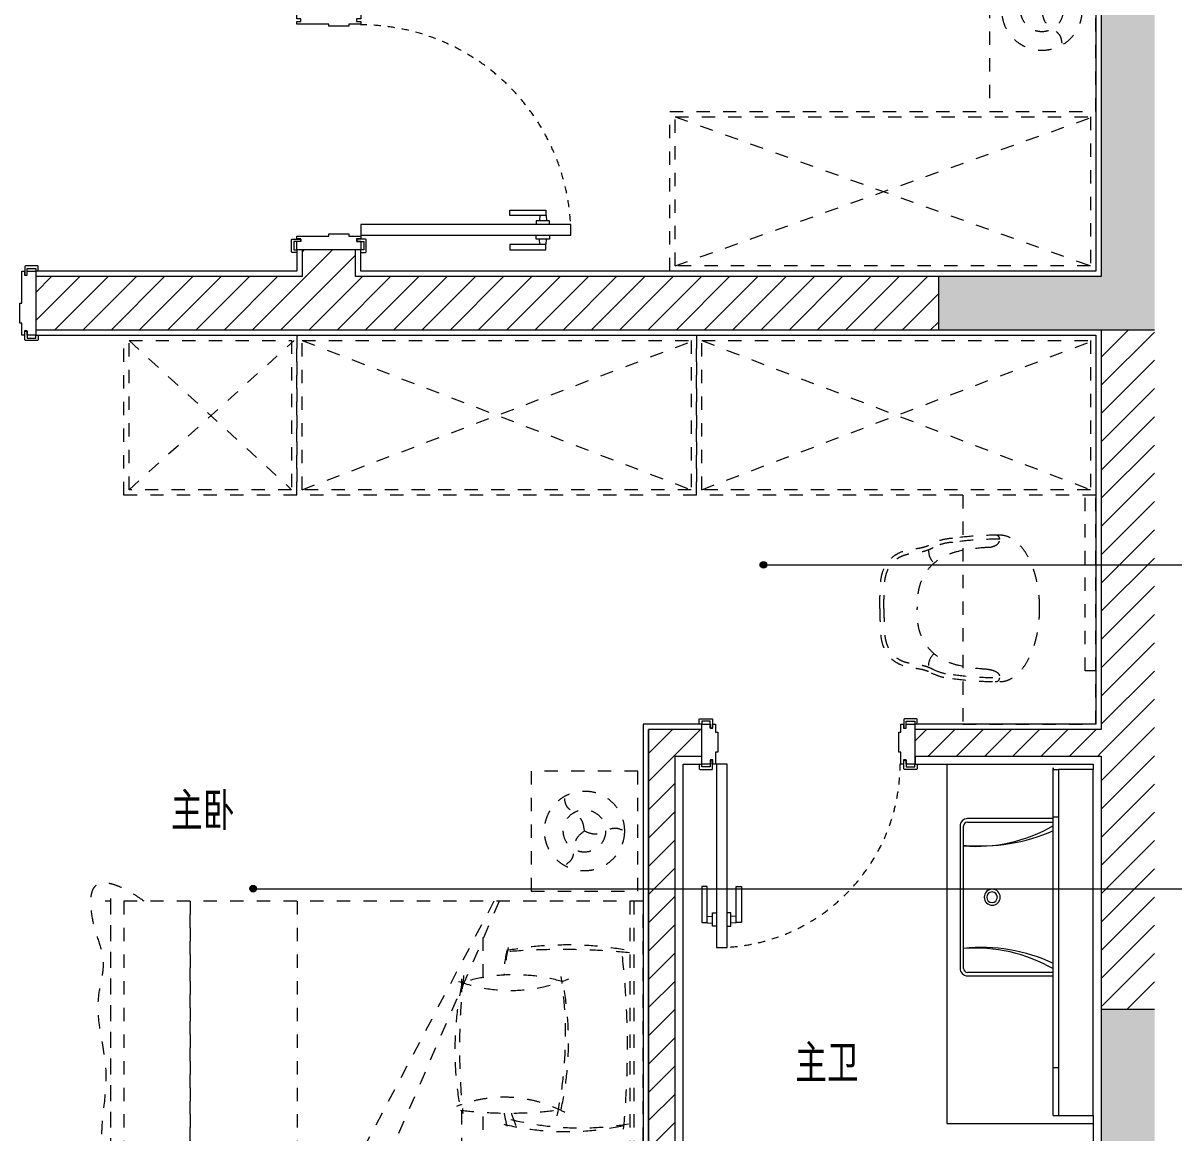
# Model space of a CAD drawing. Header units: millimetres. Extents: x 2743 to 23161, y 1473 to 16816.
# Drawn here: x 15842 to 20163, y 5820 to 9987 of the extents above; entities that cross this region are included whole.
import ezdxf

# ---------------------------------------------------------------- set-up
doc = ezdxf.new("R2010")
doc.units = ezdxf.units.MM
for name, pattern in [('JZ-I-活动家具', [100, 50, -50]), ('JZ-I-虚线', [52.92, 26.46, -26.46]), ('划线', [318, 159, -159])]:
    doc.linetypes.add(name, pattern=pattern)
for name, color, linetype, lineweight, true_color in [('A-DETL-GENF-3', 7, 'Continuous', 5, 0x7f5f3f), ('A-DETL-GENF-5', 9, 'Continuous', 5, 0x808080), ('A-DETL-GENF-6', 9, 'JZ-I-活动家具', 5, 0x808080), ('A-DOOR', 30, 'Continuous', 9, 0xff7f00), ('A-DOOR-3', 9, 'JZ-I-虚线', 5, 0x808080), ('A-DOOR-FRAM', 30, 'Continuous', 9, 0xff7f00), ('A-新建墙体', 7, 'Continuous', 18, 0x848400), ('A-新建墙体-1', 9, 'Continuous', 18, 0x808080), ('A-新建墙体-2', 9, 'Continuous', 5, 0x808080), ('A-新建墙体-3', 7, 'Continuous', 9, 0xff8080), ('G-ANNO-TEXT-1', 7, 'Continuous', 5, 0x008000), ('Q-CASE', 7, 'Continuous', 9, 0x7f5f3f), ('Q-CASE-5', 250, '划线', 5, 0x333333)]:
    doc.layers.add(name, color=color, linetype=linetype, lineweight=lineweight, true_color=true_color)
doc.styles.add('宋体_1', font='', dxfattribs={"width": 0.7, "height": 125})
doc.styles.get('宋体_1').set_extended_font_data('SimSun')
pattern_1 = [(45, (7626.65, 1984.6), (-53.033, 53.033), [])]

# ---------------------------------------------------------------- blocks, each defined once
blk = doc.blocks.new('I-W-门套 - 标准-14671694-02平面布置及立面索引')
at = {"layer": 'A-DOOR'}
for p, q in [((-430.6, 18), (-428.6, 20)), ((-430.6, 0), (-430.6, 18)), ((-428.6, 20), (-382.6, 20)), ((-421.6, 11), (-421.6, 0)), ((-389.6, 11), (-421.6, 11)), ((-389.6, -15), (-389.6, 11)), ((-382.6, 20), (-380.6, 18)), ((-380.6, 18), (-380.6, -15)), ((-380.6, -15), (-389.6, -15))]:
    blk.add_line(p, q, dxfattribs=at)
blk = doc.blocks.new('I-W-门套 - 标准-V11-02平面布置及立面索引')
at = {"layer": 'A-DOOR'}
for p, q in [((-430.6, 18), (-428.6, 20)), ((-430.6, 0), (-430.6, 18)), ((-428.6, 20), (-382.6, 20)), ((-421.6, 0), (-422.5, 0)), ((-421.6, 11), (-421.6, 0)), ((-389.6, 11), (-421.6, 11)), ((-389.6, -15), (-389.6, 11)), ((-382.6, 20), (-380.6, 18)), ((-380.6, 18), (-380.6, -15)), ((-380.6, -15), (-389.6, -15))]:
    blk.add_line(p, q, dxfattribs=at)
blk = doc.blocks.new('I-W-门套 - 标准-14671693-02平面布置及立面索引')
at = {"layer": 'A-DOOR'}
for p, q in [((-430.6, 0), (-430.6, -18)), ((-421.6, -11), (-421.6, 0)), ((-380.6, 15), (-389.6, 15)), ((-389.6, 15), (-389.6, -11)), ((-380.6, -18), (-380.6, 15)), ((-430.6, -18), (-428.6, -20)), ((-428.6, -20), (-382.6, -20)), ((-389.6, -11), (-421.6, -11)), ((-382.6, -20), (-380.6, -18))]:
    blk.add_line(p, q, dxfattribs=at)
blk = doc.blocks.new('I-X-通用门板平面二维详图 - 标准-14656551-02平面布置及立面索引')
at = {"layer": 'A-DOOR'}
for p, q in [((345, 690), (305, 690)), ((305, 690), (305, 1)), ((345, 1), (345, 690)), ((305, 610), (290.1, 610)), ((290.1, 610), (290.1, 560)), ((345, 610), (359.9, 610)), ((359.9, 610), (359.9, 560)), ((250, 595.4), (270.1, 595.4)), ((250, 460.9), (250, 595.4)), ((270.1, 597.4), (290.1, 598.8)), ((270.1, 595.4), (270.1, 597.4)), ((270.1, 595.4), (270.1, 460.9)), ((270.1, 573.4), (290.1, 572)), ((379.9, 597.4), (359.9, 598.8)), ((379.9, 573.4), (359.9, 572)), ((379.9, 595.4), (379.9, 597.4)), ((400, 595.4), (379.9, 595.4)), ((379.9, 595.4), (379.9, 460.9)), ((400, 460.9), (400, 595.4)), ((290.1, 560), (305, 560)), ((359.9, 560), (345, 560)), ((270.1, 460.9), (250, 460.9)), ((379.9, 460.9), (400, 460.9)), ((305, 1), (345, 1))]:
    blk.add_line(p, q, dxfattribs=at)
at = {"layer": 'A-DOOR-3'}
blk.add_arc((345, 0), 690, 90, 180, dxfattribs=at)
blk = doc.blocks.new('I-W-门框 - 标准-14671763-02平面布置及立面索引')
at = {"layer": 'A-DOOR-FRAM'}
for p, q in [((-650, 0), (-617.5, 0)), ((-617.5, 0), (-617.5, -15)), ((-608, 0), (-598, 0)), ((-608, -15), (-608, 0)), ((-598, 0), (-598, -30)), ((98, 0), (108, 0)), ((98, -30), (98, 0)), ((108, 0), (108, -15)), ((117.5, 0), (150, 0)), ((117.5, -15), (117.5, 0)), ((-617.5, -15), (-608, -15)), ((-598, -30), (-590, -30)), ((-590, -30), (-590, -105)), ((90, -30), (98, -30)), ((90, -105), (90, -30)), ((108, -15), (117.5, -15)), ((-598, -105), (-598, -150)), ((-590, -105), (-598, -105)), ((98, -105), (90, -105)), ((98, -150), (98, -105)), ((150, -120), (150, -150)), ((-617.5, -150), (-649.1, -150)), ((-617.5, -134), (-617.5, -150)), ((-608, -134), (-617.5, -134)), ((-608, -150), (-608, -134)), ((-598, -150), (-608, -150)), ((108, -150), (98, -150)), ((108, -134), (108, -150)), ((117.5, -134), (108, -134)), ((117.5, -150), (117.5, -134)), ((150, -150), (117.5, -150))]:
    blk.add_line(p, q, dxfattribs=at)
blk = doc.blocks.new('LH-I-浴柜地柜_台下盆-185户型 - 宽800x深580x高600-12992861-02平面布置及立面索引')
at = {"layer": 'Q-CASE'}
for p, q in [((675, -550), (675, 0)), ((-675, -550), (675, -550))]:
    blk.add_line(p, q, dxfattribs=at)
blk = doc.blocks.new('LH-I-面盆_台下盆 - 标准-12854131-02平面布置及立面索引')
at = {"layer": 'A-DETL-GENF-3'}
for p, q in [((-295, -28), (-295, -350)), ((-282, -350), (-282, -28)), ((267, 0), (-267, 0)), ((-267, -13), (267, -13)), ((282, -28), (282, -350)), ((295, -350), (295, -28))]:
    blk.add_line(p, q, dxfattribs=at)
for centre, radius, start, end in [((-267, -28), 28, 90, 180), ((-267, -28), 15, 90, 180), ((-776, -58.7), 585, 330.0594, 4.4853), ((-819, -82.2), 630.5, 334.791, 6.3004), ((776, -58.7), 585, 175.5147, 209.9406), ((891.7, -72.8), 699.3, 175.0951, 203.4115), ((267, -28), 28, 0, 90), ((267, -28), 15, 360, 90), ((0.1, -121), 30, 0, 180), ((0.1, -121), 30, 180, 0), ((0, -120), 20, 360, 180), ((0, -120), 20, 180, 360)]:
    blk.add_arc(centre, radius, start, end, dxfattribs=at)
blk = doc.blocks.new('LH-I-浴柜镜柜_J5-13000宽 - 宽800-14829313-02平面布置及立面索引')
at = {"layer": 'Q-CASE'}
for p, q in [((1300, 0), (0, 0)), ((0, 0), (0, -130)), ((1300, -130), (1300, 0)), ((0, -130), (179, -130)), ((0, -150), (0, -130)), ((179, -150), (0, -150)), ((179, -130), (179, -150)), ((179, -130), (180, -130)), ((180, -130), (1120, -130)), ((180, -130), (180, -150)), ((1120, -150), (180, -150)), ((1120, -130), (1120, -150)), ((1120, -130), (1121, -130)), ((1121, -130), (1300, -130)), ((1121, -130), (1121, -150)), ((1300, -150), (1121, -150)), ((1300, -150), (1300, -130))]:
    blk.add_line(p, q, dxfattribs=at)
at = {"layer": 'Q-CASE-5'}
for p, q in [((-5.7, -150), (0, -150)), ((0, -150), (-5.7, -150)), ((1120, -150), (1121, -150)), ((1121, -150), (1120, -150))]:
    blk.add_line(p, q, dxfattribs=at)
blk = doc.blocks.new('I-W-门套 - 标准-15010080-02平面布置及立面索引')
at = {"layer": 'A-DOOR'}
for p, q in [((-430.6, 0), (-430.6, -18)), ((-421.6, -11), (-421.6, 0)), ((-380.6, 15), (-389.6, 15)), ((-389.6, 15), (-389.6, -11)), ((-380.6, -18), (-380.6, 15)), ((-430.6, -18), (-428.6, -20)), ((-428.6, -20), (-382.6, -20)), ((-389.6, -11), (-421.6, -11)), ((-382.6, -20), (-380.6, -18))]:
    blk.add_line(p, q, dxfattribs=at)
blk = doc.blocks.new('I-X-通用门板平面二维详图 - 标准-14994110-02平面布置及立面索引')
at = {"layer": 'A-DOOR'}
for p, q in [((395, 790), (355, 790)), ((355, 790), (355, 1)), ((395, 1), (395, 790)), ((300, 695.4), (320.1, 695.4)), ((300, 560.9), (300, 695.4)), ((320.1, 697.4), (340.1, 698.8)), ((320.1, 695.4), (320.1, 697.4)), ((320.1, 695.4), (320.1, 560.9)), ((355, 710), (340.1, 710)), ((340.1, 710), (340.1, 660)), ((395, 710), (409.9, 710)), ((409.9, 710), (409.9, 660)), ((429.9, 697.4), (409.9, 698.8)), ((429.9, 695.4), (429.9, 697.4)), ((450, 695.4), (429.9, 695.4)), ((429.9, 695.4), (429.9, 560.9)), ((450, 560.9), (450, 695.4)), ((320.1, 673.4), (340.1, 672)), ((340.1, 660), (355, 660)), ((409.9, 660), (395, 660)), ((429.9, 673.4), (409.9, 672)), ((320.1, 560.9), (300, 560.9)), ((429.9, 560.9), (450, 560.9)), ((355, 1), (395, 1))]:
    blk.add_line(p, q, dxfattribs=at)
at = {"layer": 'A-DOOR-3'}
blk.add_arc((395, 0), 790, 90, 180, dxfattribs=at)
blk = doc.blocks.new('I-W-门框 - 标准-14994553-02平面布置及立面索引')
at = {"layer": 'A-DOOR-FRAM'}
for p, q in [((-650, 0), (-617.5, 0)), ((-617.5, 0), (-617.5, -15)), ((-608, 0), (-598, 0)), ((-608, -15), (-608, 0)), ((-598, 0), (-598, -120)), ((198, 0), (208, 0)), ((198, -120), (198, 0)), ((208, 0), (208, -15)), ((217.5, 0), (250, 0)), ((217.5, -15), (217.5, 0)), ((-617.5, -15), (-608, -15)), ((208, -15), (217.5, -15)), ((-598, -120), (-590, -120)), ((-590, -120), (-590, -195)), ((190, -120), (198, -120)), ((190, -195), (190, -120)), ((-598, -195), (-598, -240)), ((-590, -195), (-598, -195)), ((198, -195), (190, -195)), ((198, -240), (198, -195)), ((-617.5, -240), (-650, -240)), ((-617.5, -224), (-617.5, -240)), ((-608, -224), (-617.5, -224)), ((-608, -240), (-608, -224)), ((-598, -240), (-608, -240)), ((208, -240), (198, -240)), ((208, -224), (208, -240)), ((217.5, -224), (208, -224)), ((217.5, -240), (217.5, -224)), ((250, -240), (217.5, -240))]:
    blk.add_line(p, q, dxfattribs=at)
blk = doc.blocks.new('I-W-门套 - 标准-15010079-02平面布置及立面索引')
at = {"layer": 'A-DOOR'}
for p, q in [((-430.6, 18), (-428.6, 20)), ((-430.6, 0), (-430.6, 18)), ((-428.6, 20), (-382.6, 20)), ((-421.6, 11), (-421.6, 0)), ((-389.6, 11), (-421.6, 11)), ((-389.6, -15), (-389.6, 11)), ((-382.6, 20), (-380.6, 18)), ((-380.6, 18), (-380.6, -15)), ((-380.6, -15), (-389.6, -15))]:
    blk.add_line(p, q, dxfattribs=at)
blk = doc.blocks.new('I-W-门框 - 标准-V17-02平面布置及立面索引')
at = {"layer": 'A-DOOR-FRAM'}
for p, q in [((-650, 0), (-617.5, 0)), ((-617.5, 0), (-617.5, -15)), ((-608, 0), (-598, 0)), ((-608, -15), (-608, 0)), ((-598, 0), (-598, -120)), ((198, 0), (208, 0)), ((198, -120), (198, 0)), ((208, 0), (208, -15)), ((217.5, 0), (250, 0)), ((217.5, -15), (217.5, 0)), ((-617.5, -15), (-608, -15)), ((208, -15), (217.5, -15)), ((-598, -120), (-590, -120)), ((-590, -120), (-590, -195)), ((190, -120), (198, -120)), ((190, -195), (190, -120)), ((-598, -195), (-598, -240)), ((-590, -195), (-598, -195)), ((198, -195), (190, -195)), ((198, -240), (198, -195)), ((-617.5, -240), (-650, -240)), ((-617.5, -224), (-617.5, -240)), ((-608, -224), (-617.5, -224)), ((-608, -240), (-608, -224)), ((-598, -240), (-608, -240)), ((208, -240), (198, -240)), ((208, -224), (208, -240)), ((217.5, -224), (208, -224)), ((217.5, -240), (217.5, -224)), ((250, -240), (217.5, -240))]:
    blk.add_line(p, q, dxfattribs=at)
blk = doc.blocks.new('JZ-I-1800床组合2D - JZ-I-1800床组合_450_-14184968-02平面布置及立面索引')
at = {"layer": 'A-DETL-GENF-6'}
for p, q in [((20.2, 1387.7), (420.2, 1387.7)), ((20.2, 937.7), (20.2, 1387.7)), ((420.2, 1387.7), (420.2, 937.7)), ((420.2, 937.7), (20.2, 937.7)), ((2000, -910), (2000, 910)), ((2000, 900), (0, 900)), ((0, 900), (0, -900)), ((2020, 900), (0, 900)), ((0, -900), (0, 900)), ((34.6, -900), (34.6, 900)), ((49.6, -900), (49.6, 900)), ((540, -900), (1321.6, 900)), ((560, -900), (1510.2, 900)), ((600, 900), (600, 574.8)), ((680, 900), (680, 559.8)), ((1298.8, -900), (1298.8, 900)), ((1700, 900), (1700, -900)), ((1700, -900), (1700, 900)), ((1950, -900), (1950, 900)), ((2000, -900), (2000, 900)), ((600, 158.1), (600, -107.5)), ((680, 137.6), (680, -137)), ((680, -559.2), (680, -624.9)), ((600, -613.8), (600, -782.1)), ((0, -900), (2000, -900)), ((0, -900), (2020, -900)), ((420.2, -937.7), (20.2, -937.7)), ((20.2, -937.7), (20.2, -1387.7)), ((420.2, -1387.7), (420.2, -937.7)), ((20.2, -1387.7), (420.2, -1387.7))]:
    blk.add_line(p, q, dxfattribs=at)
for centre, radius in [((220.2, 1163.7), 150), ((220.2, 1163.7), 79.4), ((220.2, -1163.8), 150), ((220.2, -1163.8), 79.4)]:
    blk.add_circle(centre, radius, dxfattribs=at)
for centre, radius, start, end in [((283.4, -501.5), 1238, 79.3616, 99.8515), ((303.8, -1911.2), 2630.4, 84.9637, 95.5173), ((3242.2, 349.3), 3183.5, 173.1435, 185.4971), ((-560.1, 507.7), 1088.8, 6.0972, 11.6339), ((-823.1, 453.9), 1360.3, 7.146, 11.0766), ((498.1, 1138.8), 573.1, 247.4626, 289.884), ((1755.8, 397.5), 1464.7, 171.3531, 191.9267), ((484.8, -37.5), 661.9, 72.8486, 106.0736), ((-1687.9, 348.7), 2377.3, 354.0897, 6.5844), ((1458.8, 373.9), 1178.9, 169.0136, 192.5266), ((-499.9, 342.1), 1206.6, 349.196, 12.0757), ((521, -316.6), 481.3, 69.6025, 118.08), ((505.8, 1610.3), 1505.2, 262.4471, 276.8483), ((-165.6, 322.8), 695.2, 337.0324, 341.7616), ((-325.8, 266.5), 863.1, 345.6794, 349.2329), ((287.6, 1054.3), 1018.5, 256.7626, 283.379), ((235.5, 1140.9), 1091.3, 260.4799, 283.8693), ((287.6, -1053.8), 1018.6, 76.622, 103.2364), ((235.5, -1140.4), 1091.4, 76.1317, 99.5195), ((3242.2, -348.7), 3183.5, 174.5029, 186.8565), ((-165.6, -322.2), 695.2, 18.2383, 22.9675), ((-325.8, -265.9), 863.1, 10.7671, 14.3205), ((1458.8, -373.3), 1178.9, 167.4734, 190.9863), ((1755.8, -396.9), 1464.7, 168.0733, 188.6469), ((521, 317.2), 481.3, 241.9201, 291.9524), ((505.8, -1609.8), 1505.2, 83.1517, 97.5529), ((-1687.9, -348.1), 2377.3, 353.4156, 5.9103), ((-499.9, -341.5), 1206.6, 347.9244, 10.804), ((498.1, -1138.2), 573.1, 70.1161, 112.5374), ((484.8, 38), 661.9, 253.9263, 287.1514), ((-560.1, -507.2), 1088.8, 348.3661, 353.9028), ((-823.1, -453.3), 1360.3, 348.9234, 352.854), ((303.8, 1911.7), 2630.4, 264.4827, 275.0363), ((283.4, 502.1), 1238, 260.1485, 280.6384)]:
    blk.add_arc(centre, radius, start, end, dxfattribs=at)
for points, knots in [([(220.2, 1163.7), (221.9, 1177.4), (225.5, 1205.7), (257.7, 1231.7), (292, 1254.4), (294.1, 1280.4), (295.2, 1293.6)], [0, 0, 0, 0, 39.705882, 82.444736, 118.936641, 156.461162, 156.461162, 156.461162, 156.461162]), ([(220.2, 1163.7), (207.5, 1158.4), (181.2, 1147.3), (142.6, 1162.2), (105.8, 1180.5), (82.2, 1169.4), (70.2, 1163.7)], [0, 0, 0, 0, 39.705882, 82.444736, 118.936641, 156.461162, 156.461162, 156.461162, 156.461162]), ([(220.2, 1163.7), (231.2, 1155.4), (254, 1138.2), (260.3, 1097.3), (262.9, 1056.2), (284.3, 1041.3), (295.2, 1033.8)], [0, 0, 0, 0, 39.705882, 82.444736, 118.936641, 156.461162, 156.461162, 156.461162, 156.461162]), ([(1873, -900), (1971.4, -970.1), (2089, -999), (2067.2, -789.1), (2008.2, -681.5), (2073.3, -490.8), (1991, -271.6), (2049.7, -27.5), (1999.5, 200.2), (2073.3, 483.7), (1983, 701.2), (2108.7, 948), (1966.1, 979.4), (1764.2, 866.6), (1598.9, 991.2), (1374.2, 923.8), (1267.6, 903.2), (1192.8, 900)], [0, 0, 0, 0, 140.356688, 240.855445, 374.272085, 514.628774, 800.960617, 1037.309606, 1234.977718, 1501.883052, 1872.056655, 1990.732643, 2052.345442, 2125.407537, 2467.000811, 2608.004871, 2786.638856, 2786.638856, 2786.638856, 2786.638856]), ([(220.2, -1163.8), (231.2, -1155.5), (254, -1138.2), (260.3, -1097.3), (262.9, -1056.3), (284.3, -1041.4), (295.2, -1033.9)], [0, 0, 0, 0, 39.705882, 82.444736, 118.936641, 156.461162, 156.461162, 156.461162, 156.461162]), ([(220.2, -1163.8), (207.5, -1158.4), (181.2, -1147.3), (142.6, -1162.3), (105.8, -1180.6), (82.2, -1169.5), (70.2, -1163.8)], [0, 0, 0, 0, 39.705882, 82.444736, 118.936641, 156.461162, 156.461162, 156.461162, 156.461162]), ([(220.2, -1163.8), (221.9, -1177.4), (225.5, -1205.8), (257.7, -1231.7), (292, -1254.5), (294.1, -1280.5), (295.2, -1293.7)], [0, 0, 0, 0, 39.705882, 82.444736, 118.936641, 156.461162, 156.461162, 156.461162, 156.461162])]:
    blk.add_open_spline(points, degree=3, knots=knots, dxfattribs=at)
blk = doc.blocks.new('JZ-I-柜体2D - JZ-I-柜体600x1600-14834867-02平面布置及立面索引')
at = {"layer": 'A-DETL-GENF-6'}
for p, q in [((0, 0), (0, 1600)), ((0, 1600), (600, 1600)), ((600, 1600), (600, 0)), ((20, 1580), (580, 1580)), ((20, 20), (20, 1580)), ((20, 1580), (580, 10.1)), ((580, 1580), (20, 20)), ((580, 1580), (580, 20)), ((600, 0), (0, 0)), ((580, 20), (20, 20))]:
    blk.add_line(p, q, dxfattribs=at)
blk = doc.blocks.new('JZ-I-1500床2D - JZ-I-1500床2D 2-14726843-02平面布置及立面索引')
at = {"layer": 'A-DETL-GENF-6'}
for p, q in [((0, 1399.5), (0, 799.5)), ((400, 1399.5), (0, 1399.5)), ((400, 799.5), (400, 1399.5)), ((0, 799.5), (400, 799.5)), ((49.6, 736.4), (49.6, -736.4)), ((100, 750), (1900, 750)), ((540, 750), (1321.6, -750)), ((560, 750), (1510.2, -750)), ((1300, 750), (1300, -750)), ((1700, 750), (1700, -750)), ((1700, -750), (1700, 750)), ((1950, 750), (1950, -750)), ((34.6, 725.7), (34.6, -725.7)), ((0, 650), (0, -650)), ((2000, 650), (2000, -650)), ((600, -750), (600, 632.1)), ((680, -750), (680, 474.9)), ((1900, -750), (100, -750)), ((0, -800.1), (400, -800.1)), ((0, -1400.1), (0, -800.1)), ((400, -800.1), (400, -1400.1)), ((400, -1400.1), (0, -1400.1))]:
    blk.add_line(p, q, dxfattribs=at)
for centre, radius in [((202.6, 1020.8), 150), ((202.6, 1020.8), 79.4), ((202.6, -1020.8), 150), ((202.6, -1020.8), 79.4)]:
    blk.add_circle(centre, radius, dxfattribs=at)
for centre, start, end in [((100, 650), 90, 180), ((1900, 650), 360, 90), ((100, -650), 180, 270), ((1900, -650), 270, 360)]:
    blk.add_arc(centre, 100, start, end, dxfattribs=at)
for points, knots in [([(202.6, 1020.8), (200.9, 1034.4), (197.4, 1062.8), (165.1, 1088.7), (130.8, 1111.5), (128.7, 1137.5), (127.6, 1150.7)], [0, 0, 0, 0, 39.705882, 82.444736, 118.936641, 156.461162, 156.461162, 156.461162, 156.461162]), ([(202.6, 1020.8), (191.7, 1012.5), (168.9, 995.2), (162.5, 954.3), (160, 913.3), (138.5, 898.4), (127.6, 890.9)], [0, 0, 0, 0, 39.705882, 82.444736, 118.936641, 156.461162, 156.461162, 156.461162, 156.461162]), ([(202.6, 1020.8), (215.3, 1015.4), (241.6, 1004.3), (280.2, 1019.3), (317.1, 1037.6), (340.7, 1026.4), (352.6, 1020.8)], [0, 0, 0, 0, 39.705882, 82.444736, 118.936641, 156.461162, 156.461162, 156.461162, 156.461162]), ([(1873, 750), (1971.4, 820.1), (2089, 849), (2067.2, 639.1), (2008.2, 531.5), (2073.3, 340.8), (1991, 121.6), (2049.7, 27.5), (1999.5, -50.2), (2073.3, -333.7), (1983, -551.2), (2108.7, -798), (1966.1, -829.4), (1764.2, -716.6), (1598.9, -841.2), (1374.2, -773.8), (1267.6, -753.2), (1192.8, -750)], [0, 0, 0, 0, 140.356688, 240.855445, 374.272085, 514.628774, 800.960617, 1037.309606, 1234.977718, 1501.883052, 1872.056655, 1990.732643, 2052.345442, 2125.407537, 2467.000811, 2608.004871, 2786.638856, 2786.638856, 2786.638856, 2786.638856]), ([(376.4, 598), (269.6, 663.7), (111.7, 760.9), (155.9, 578.7), (179.2, 491.2), (180.3, 434.2), (181, 396.4)], [0, 0, 0, 0, 257.192142, 380.388355, 440.188761, 557.045341, 557.045341, 557.045341, 557.045341]), ([(312.5, 619), (392.1, 661.8), (546.3, 744.8), (460.6, 530.1), (480.2, 430.4), (497.9, 352.5), (475.6, 121), (474.8, 58.7), (499.2, -34.8), (355.2, 83.4), (285, 90.2), (256.1, 93)], [0, 0, 0, 0, 197.98522, 383.798459, 461.536852, 537.063609, 629.138715, 719.341985, 744.183766, 895.041347, 1000.692483, 1000.692483, 1000.692483, 1000.692483]), ([(213, 490.4), (205.8, 469.5), (192.1, 430.1), (153, 346.1), (177.8, 118.8), (122.8, 21.1), (209.9, 9.1), (255.8, 84.3), (321.9, 84.5), (343.4, 84.6)], [0, 0, 0, 0, 70.314327, 132.712823, 281.06886, 345.030234, 373.143701, 508.899423, 574.349148, 574.349148, 574.349148, 574.349148]), ([(363.4, -85.2), (256.6, -19.5), (98.7, -72.2), (142.9, -104.5), (166.2, -192), (167.3, -249), (168.1, -436.7)], [0, 0, 0, 0, 257.192142, 380.388355, 440.188761, 557.045341, 557.045341, 557.045341, 557.045341]), ([(299.5, -64.2), (379.1, -21.4), (533.3, -88.3), (447.6, -153.1), (467.2, -252.7), (484.9, -480.6), (462.6, -562.1), (461.8, -624.5), (486.2, -718), (342.2, -599.7), (272, -592.9), (243.1, -590.1)], [0, 0, 0, 0, 197.98522, 383.798459, 461.536852, 537.063609, 629.138715, 719.341985, 744.183766, 895.041347, 1000.692483, 1000.692483, 1000.692483, 1000.692483]), ([(200, -192.8), (192.8, -213.7), (179.1, -253.1), (140, -487.1), (164.8, -564.3), (109.8, -662.1), (196.9, -674.1), (242.8, -598.8), (308.9, -598.7), (330.4, -598.6)], [0, 0, 0, 0, 70.314327, 132.712823, 281.06886, 345.030234, 373.143701, 508.899423, 574.349148, 574.349148, 574.349148, 574.349148]), ([(202.6, -1020.8), (191.7, -1012.5), (168.9, -995.2), (162.5, -954.3), (160, -913.3), (138.5, -898.4), (127.6, -890.9)], [0, 0, 0, 0, 39.705882, 82.444736, 118.936641, 156.461162, 156.461162, 156.461162, 156.461162]), ([(202.6, -1020.8), (200.9, -1034.4), (197.4, -1062.8), (165.1, -1088.7), (130.8, -1111.5), (128.7, -1137.5), (127.6, -1150.7)], [0, 0, 0, 0, 39.705882, 82.444736, 118.936641, 156.461162, 156.461162, 156.461162, 156.461162]), ([(202.6, -1020.8), (215.3, -1015.4), (241.6, -1004.3), (280.2, -1019.3), (317.1, -1037.6), (340.7, -1026.4), (352.6, -1020.8)], [0, 0, 0, 0, 39.705882, 82.444736, 118.936641, 156.461162, 156.461162, 156.461162, 156.461162])]:
    blk.add_open_spline(points, degree=3, knots=knots, dxfattribs=at)
blk = doc.blocks.new('JZ-I-柜体2D - JZ-I-柜体600x1500-14726927-02平面布置及立面索引')
at = {"layer": 'A-DETL-GENF-6'}
for p, q in [((0, 0), (0, 1500)), ((0, 1500), (600, 1500)), ((20, 1480), (580, 1480)), ((20, 20), (20, 1480)), ((20, 1480), (580, 10.1)), ((580, 1480), (20, 20)), ((580, 1480), (580, 20)), ((600, 1500), (600, 0)), ((600, 0), (0, 0)), ((580, 20), (20, 20))]:
    blk.add_line(p, q, dxfattribs=at)
blk = doc.blocks.new('JZ-I-柜体2D - JZ-I-柜体600x650-14727287-02平面布置及立面索引')
at = {"layer": 'A-DETL-GENF-6'}
for p, q in [((0, 0), (0, 650)), ((0, 650), (600, 650)), ((600, 650), (600, 0)), ((20, 630), (580, 630)), ((20, 20), (20, 630)), ((20, 630), (580, 10.1)), ((580, 630), (20, 20)), ((580, 630), (580, 20)), ((600, 0), (0, 0)), ((580, 20), (20, 20))]:
    blk.add_line(p, q, dxfattribs=at)
blk = doc.blocks.new('JZ-I-梳妆台及书桌2D - JZ-I-梳妆台及书桌2D-14190750-02平面布置及立面索引')
at = {"layer": 'A-DETL-GENF-6'}
for p, q in [((500, 430), (0, 430)), ((0, 430), (0, -430)), ((500, -430), (500, 430)), ((0, 230), (40, 230)), ((40, 230), (40, -430)), ((0, -430), (500, -430))]:
    blk.add_line(p, q, dxfattribs=at)
for centre, radius, start, end in [((376.2, 255.7), 15, 83.3661, 180), ((361.2, -1043.3), 1314, 82.2713, 90), ((361.2, -1043.3), 1299, 82.2461, 90), ((527.8, 59), 185, 63.1191, 87.2985), ((527.8, 59), 200, 63.1425, 87.0849), ((567.9, 212.6), 61.3, 310.2526, 12.5138), ((567.9, -219.7), 60.1, 354.8468, 48.7606), ((361.2, 1034.7), 1299, 270, 277.7539), ((527.8, -67.7), 185, 272.7015, 296.8809), ((527.8, -67.7), 200, 272.9151, 296.8575), ((376.2, -264.3), 15, 180, 276.6339), ((361.2, 1034.7), 1314, 270, 277.7287)]:
    blk.add_arc(centre, radius, start, end, dxfattribs=at)
for start_param, end_param in [(0, 1.570796), (1.570796, 3.141593)]:
    blk.add_ellipse((361.2, -4.3), major_axis=(0, 275), ratio=0.545442, start_param=start_param, end_param=end_param, dxfattribs=at)
for points, knots in [([(402.7, 225), (401.7, 225), (395, 225.2), (382.6, 229.3), (367.4, 236.1), (361.6, 247.7), (361.3, 253.6), (361.2, 255.7)], [0, 0, 0, 0, 2.97443, 20.06912, 39.037319, 50.593375, 56.687881, 56.687881, 56.687881, 56.687881]), ([(402.7, 225), (412.5, 224.2), (448, 221.4), (511.3, 213.8), (585.3, 188.6), (640, 136.8), (666.5, 77.3), (671.1, 28.7), (671.2, 3.1), (671.2, -4.3)], [0, 0, 0, 0, 29.554776, 106.842184, 191.294561, 258.698591, 326.944498, 381.700154, 403.929062, 403.929062, 403.929062, 403.929062]), ([(796.1, -4.3), (796, 2.9), (795.8, 10.1), (795.7, 22.1), (795.6, 26.9), (795.5, 36.2), (795.4, 40.7), (795.3, 48.7), (795.2, 52.1), (795.1, 58.9), (795, 62.3), (794.7, 72.3), (794.4, 78.9), (793.4, 91.7), (792.7, 97.8), (791, 108.1), (790.2, 112.3), (788.6, 118.9), (788, 121.4), (786.5, 126.3), (785.7, 128.7), (783.2, 135.9), (781.2, 140.6), (777.3, 148.4), (775.4, 151.7), (771.5, 157.9), (769.4, 160.8), (765.4, 165.8), (763.4, 168), (759.3, 172.2), (757.1, 174.2), (749.8, 180.3), (744.2, 184.1), (735.6, 188.9), (732.9, 190.3), (727.8, 192.6), (725.5, 193.5), (720.8, 195.3), (718.4, 196.2), (711, 198.5), (706, 199.8), (697.4, 201.7), (693.9, 202.4), (688.7, 203.3), (686.9, 203.6), (683.4, 204.2), (681.6, 204.4), (676.1, 205.2), (672.4, 205.7), (665.6, 206.7), (662.5, 207.2), (657.2, 208.2), (654.9, 208.6), (650.7, 209.5), (648.6, 209.9), (644.5, 210.9), (642.5, 211.5), (636.3, 213.2), (632.2, 214.6), (627.3, 216.6), (626.4, 217), (623.5, 218.2), (621.7, 219), (616.9, 221.2), (614.1, 222.6), (611.4, 224)], [0, 0, 0, 0, 21.701413, 21.701413, 36.066315, 36.066315, 49.690563, 49.690563, 59.94764, 59.94764, 70.204717, 70.204717, 90.718871, 90.718871, 110.581202, 110.581202, 124.478705, 124.478705, 132.856986, 132.856986, 141.235267, 141.235267, 157.991829, 157.991829, 170.671877, 170.671877, 182.939267, 182.939267, 193.197045, 193.197045, 203.454822, 203.454822, 226.281586, 226.281586, 236.503398, 236.503398, 244.95828, 244.95828, 253.413162, 253.413162, 270.322926, 270.322926, 281.646931, 281.646931, 287.242485, 287.242485, 292.83804, 292.83804, 304.029149, 304.029149, 313.048231, 313.048231, 319.393515, 319.393515, 325.136412, 325.136412, 330.879309, 330.879309, 342.365103, 342.365103, 344.970224, 344.970224, 350.507081, 350.507081, 359.569503, 359.569503, 359.569503, 359.569503]), ([(811.2, -4.3), (811, 12.4), (810.4, 54.8), (809.5, 118.2), (781.6, 178.1), (735.7, 208.8), (692.2, 218.7), (657.9, 222.4), (634.4, 229.3), (622.9, 235), (618.1, 237.4)], [0, 0, 0, 0, 50.42581, 127.381571, 188.345295, 239.975043, 286.762511, 320.949455, 343.663305, 359.569493, 359.569493, 359.569493, 359.569493]), ([(402.7, -233.7), (412.5, -232.9), (448, -230.1), (511.3, -222.5), (585.3, -197.3), (640, -145.5), (666.5, -86), (671.1, -37.4), (671.2, -11.8), (671.2, -4.3)], [0, 0, 0, 0, 29.554776, 106.842184, 191.294561, 258.698591, 326.944498, 381.700154, 403.929062, 403.929062, 403.929062, 403.929062]), ([(796.1, -4.3), (796, -11.6), (795.8, -18.8), (795.7, -30.8), (795.6, -35.6), (795.5, -44.9), (795.4, -49.4), (795.3, -57.4), (795.2, -60.8), (795.1, -67.6), (795, -71), (794.7, -81), (794.4, -87.6), (793.4, -100.4), (792.7, -106.5), (791, -116.8), (790.2, -121), (788.6, -127.6), (788, -130.1), (786.5, -135), (785.7, -137.4), (783.2, -144.6), (781.2, -149.3), (777.3, -157.1), (775.4, -160.4), (771.5, -166.6), (769.4, -169.4), (765.4, -174.5), (763.4, -176.7), (759.3, -180.8), (757.1, -182.9), (749.8, -189), (744.2, -192.8), (735.6, -197.6), (732.9, -199), (727.8, -201.3), (725.5, -202.2), (720.8, -204), (718.4, -204.9), (711, -207.2), (706, -208.5), (697.4, -210.4), (693.9, -211.1), (688.7, -212), (686.9, -212.3), (683.4, -212.9), (681.6, -213.1), (676.1, -213.9), (672.4, -214.4), (665.6, -215.4), (662.5, -215.9), (657.2, -216.9), (654.9, -217.3), (650.7, -218.2), (648.6, -218.6), (644.5, -219.6), (642.5, -220.2), (636.3, -221.9), (632.2, -223.3), (627.3, -225.3), (626.4, -225.7), (623.5, -226.9), (621.7, -227.7), (616.9, -229.9), (614.1, -231.3), (611.4, -232.7)], [0, 0, 0, 0, 21.701413, 21.701413, 36.066315, 36.066315, 49.690563, 49.690563, 59.94764, 59.94764, 70.204717, 70.204717, 90.718871, 90.718871, 110.581202, 110.581202, 124.478705, 124.478705, 132.856986, 132.856986, 141.235267, 141.235267, 157.991829, 157.991829, 170.671877, 170.671877, 182.939267, 182.939267, 193.197045, 193.197045, 203.454822, 203.454822, 226.281586, 226.281586, 236.503398, 236.503398, 244.95828, 244.95828, 253.413162, 253.413162, 270.322926, 270.322926, 281.646931, 281.646931, 287.242485, 287.242485, 292.83804, 292.83804, 304.029149, 304.029149, 313.048231, 313.048231, 319.393515, 319.393515, 325.136412, 325.136412, 330.879309, 330.879309, 342.365103, 342.365103, 344.970224, 344.970224, 350.507081, 350.507081, 359.569503, 359.569503, 359.569503, 359.569503]), ([(811.2, -4.3), (811, -21.1), (810.4, -63.5), (809.5, -126.9), (781.6, -186.8), (735.7, -217.5), (692.2, -227.4), (657.9, -231.1), (634.4, -238), (622.9, -243.7), (618.1, -246.1)], [0, 0, 0, 0, 50.42581, 127.381571, 188.345295, 239.975043, 286.762511, 320.949455, 343.663305, 359.569493, 359.569493, 359.569493, 359.569493]), ([(402.7, -233.7), (401.7, -233.7), (395, -233.9), (382.6, -238), (367.4, -244.8), (361.6, -256.4), (361.3, -262.3), (361.2, -264.3)], [0, 0, 0, 0, 2.97443, 20.06912, 39.037319, 50.593375, 56.687881, 56.687881, 56.687881, 56.687881])]:
    blk.add_open_spline(points, degree=3, knots=knots, dxfattribs=at)

msp = doc.modelspace()

# ---------------------------------------------------------------- hatches: boundary and pattern name
at = {"layer": 'A-新建墙体-1'}
for points in [[(20090.1, 9034.6), (20090.1, 11734.6), (19890.1, 11734.6), (19890.1, 9034.6)], [(20090.1, 8834.6), (20090.1, 9034.6), (19280.1, 9034.6), (19280.1, 8834.6), (19615.6, 8834.6)], [(19985.7, 4934.6), (20090.1, 4934.6), (20090.1, 6284.6), (19890.1, 6284.6), (19890.1, 4934.6)]]:
    msp.add_hatch(color=256, dxfattribs=at).paths.add_polyline_path(points, flags=0)
at = {"layer": 'A-新建墙体-2'}
h = msp.add_hatch(dxfattribs=at)
h.set_pattern_fill('FP_1', color=256, style=0, pattern_type=2)
h.set_pattern_definition(pattern_1)
h.paths.add_polyline_path([(16890.1, 9034.6), (17090.1, 9034.6), (17090.1, 9134.6), (16890.1, 9134.6)], flags=0)
h.paths.add_polyline_path([(16961.7, 10034.6), (17090.1, 10034.6), (17090.1, 10134.6), (16890.1, 10134.6), (16890.1, 10034.6)], flags=0)
h = msp.add_hatch(dxfattribs=at)
h.set_pattern_fill('FP_1', color=256, style=0, pattern_type=2)
h.set_pattern_definition(pattern_1)
h.paths.add_polyline_path([(19280.1, 8834.6), (19280.1, 9034.6), (15890.1, 9034.6), (15890.1, 8834.6), (18302.5, 8834.6)], flags=0)
h.paths.add_polyline_path([(14990.1, 8834.6), (14990.1, 9034.6), (14890.1, 9034.6), (14890.1, 8834.6)], flags=0)
h = msp.add_hatch(dxfattribs=at)
h.set_pattern_fill('FP_1', color=256, style=0, pattern_type=2)
h.set_pattern_definition(pattern_1)
h.paths.add_polyline_path([(20090.1, 6284.6), (20090.1, 8834.6), (19890.1, 8834.6), (19890.1, 6284.6)], flags=0)
h = msp.add_hatch(dxfattribs=at)
h.set_pattern_fill('FP_1', color=256, style=0, pattern_type=2)
h.set_pattern_definition(pattern_1)
h.paths.add_polyline_path([(19890.1, 7234.6), (19890.1, 7334.6), (19190.1, 7334.6), (19190.1, 7234.6), (19643.2, 7234.6)], flags=0)
h.paths.add_polyline_path([(18390.1, 7234.6), (18390.1, 7334.6), (18190.1, 7334.6), (18190.1, 7234.6), (18302.5, 7234.6)], flags=0)
h = msp.add_hatch(dxfattribs=at)
h.set_pattern_fill('FP_1', color=256, style=0, pattern_type=2)
h.set_pattern_definition(pattern_1)
h.paths.add_polyline_path([(18290.1, 4734.6), (18290.1, 7234.6), (18190.1, 7234.6), (18190.1, 4734.6)], flags=0)
at = {"layer": 'G-ANNO-TEXT-1'}
h = msp.add_hatch(color=256, dxfattribs=at)
edge = h.paths.add_edge_path(flags=0)
edge.add_arc((18621.7, 7952.7), 12.5, 0, 360)
h = msp.add_hatch(color=256, dxfattribs=at)
edge = h.paths.add_edge_path(flags=0)
edge.add_arc((16706.4, 6736.7), 12.5, 0, 360)

# ---------------------------------------------------------------- linework, layer by layer
at = {"layer": 'A-新建墙体'}
for p, q in [((19890.1, 11734.6), (19890.1, 9034.6)), ((17090.1, 9134.6), (16890.1, 9134.6)), ((16890.1, 9134.6), (16890.1, 9034.6)), ((17090.1, 9034.6), (17090.1, 9134.6)), ((15890.1, 9034.6), (15890.1, 8834.6)), ((16890.1, 9034.6), (15890.1, 9034.6)), ((19890.1, 9034.6), (17090.1, 9034.6)), ((19280.1, 8834.6), (19280.1, 9034.6)), ((15890.1, 8834.6), (20090.1, 8834.6)), ((19890.1, 8834.6), (19890.1, 7334.6)), ((18390.1, 7334.6), (18190.1, 7334.6)), ((18190.1, 7334.6), (18190.1, 4734.6)), ((18390.1, 7234.6), (18390.1, 7334.6)), ((19890.1, 7334.6), (19190.1, 7334.6)), ((19190.1, 7334.6), (19190.1, 7234.6)), ((18290.1, 7234.6), (18390.1, 7234.6)), ((18290.1, 4734.6), (18290.1, 7234.6)), ((19190.1, 7234.6), (19890.1, 7234.6)), ((19890.1, 7234.6), (19890.1, 4934.6)), ((19890.1, 6284.6), (20090.1, 6284.6))]:
    msp.add_line(p, q, dxfattribs=at)
at = {"layer": 'A-新建墙体-3'}
for p, q in [((19870.1, 12614.6), (19870.1, 9054.6)), ((16870.1, 9134.6), (16870.1, 9054.6)), ((16890.1, 9134.6), (16870.1, 9134.6)), ((16890.1, 9134.6), (16890.1, 9134.6)), ((17110.1, 9134.6), (17090.1, 9134.6)), ((17110.1, 9054.6), (17110.1, 9134.6)), ((16870.1, 9054.6), (15890.1, 9054.6)), ((15890.1, 9054.6), (15890.1, 9034.6)), ((19870.1, 9054.6), (17110.1, 9054.6)), ((15890.1, 8834.6), (15890.1, 8834.6)), ((15890.1, 8834.6), (15890.1, 8814.6)), ((15890.1, 8814.6), (19870.1, 8814.6)), ((19870.1, 8814.6), (19870.1, 7354.6)), ((18170.1, 7354.6), (18170.1, 4054.6)), ((18390.1, 7354.6), (18170.1, 7354.6)), ((18390.1, 7334.6), (18390.1, 7354.6)), ((19870.1, 7354.6), (19190.1, 7354.6)), ((19190.1, 7354.6), (19190.1, 7334.6)), ((18190.1, 4734.6), (18190.1, 7334.6)), ((18390.1, 7334.6), (18390.1, 7334.6)), ((18391, 7234.6), (18390.1, 7234.6)), ((18391, 7204.6), (18391, 7234.6)), ((19191, 7234.6), (19191, 7204.6)), ((18320.1, 4064.6), (18320.1, 7204.6)), ((18320.1, 7204.6), (18391, 7204.6)), ((19191, 7204.6), (19860.1, 7204.6)), ((19860.1, 7204.6), (19860.1, 7184.6)), ((19860.1, 5884.6), (19860.1, 4964.6))]:
    msp.add_line(p, q, dxfattribs=at)
at = {"layer": 'G-ANNO-TEXT-1'}
for p, q in [((18621.7, 7952.7), (22689.6, 7952.7)), ((16706.4, 6736.7), (22046.2, 6736.7))]:
    msp.add_line(p, q, dxfattribs=at)
for centre in [(18621.7, 7952.7), (16706.4, 6736.7)]:
    msp.add_circle(centre, 12.5, dxfattribs=at)

# ---------------------------------------------------------------- block references
at = {"layer": 'A-DETL-GENF-5'}
for name, p, rotation in [('JZ-I-1500床2D - JZ-I-1500床2D 2-14726843-02平面布置及立面索引', (19870.1, 11054.1), 180), ('JZ-I-柜体2D - JZ-I-柜体600x1600-14834867-02平面布置及立面索引', (19870.1, 9054.6), 89.9999999999999), ('JZ-I-柜体2D - JZ-I-柜体600x650-14727287-02平面布置及立面索引', (16870.1, 8214.6), 89.9999999999999), ('JZ-I-柜体2D - JZ-I-柜体600x1500-14726927-02平面布置及立面索引', (18370.1, 8214.6), 89.9999999999999), ('JZ-I-柜体2D - JZ-I-柜体600x1500-14726927-02平面布置及立面索引', (19870.1, 8214.6), 89.9999999999999), ('JZ-I-梳妆台及书桌2D - JZ-I-梳妆台及书桌2D-14190750-02平面布置及立面索引', (19870.1, 7784.6), 180), ('JZ-I-1800床组合2D - JZ-I-1800床组合_450_-14184968-02平面布置及立面索引', (18170.1, 5789.6), 180)]:
    msp.add_blockref(name, p, dxfattribs=dict(at, rotation=rotation))
at = {"layer": 'A-DOOR'}
for name, p, rotation in [('I-W-门框 - 标准-14994553-02平面布置及立面索引', (16870.1, 9784.6), 89.9999999999999), ('I-X-通用门板平面二维详图 - 标准-14994110-02平面布置及立面索引', (17109.1, 9584.6), 270.0000000000001), ('I-W-门套 - 标准-14671694-02平面布置及立面索引', (16870.1, 9556.2), 89.9999999999999), ('I-W-门套 - 标准-15010080-02平面布置及立面索引', (17110.1, 9556.2), 89.99999999999967), ('I-W-门套 - 标准-14671693-02平面布置及立面索引', (15468.5, 9054.6), 180), ('I-W-门套 - 标准-15010079-02平面布置及立面索引', (15468.5, 8814.6), 180), ('I-W-门套 - 标准-14671693-02平面布置及立面索引', (18768.5, 7354.6), 180), ('I-W-门套 - 标准-V11-02平面布置及立面索引', (18768.5, 7204.6), 180), ('I-X-通用门板平面二维详图 - 标准-14656551-02平面布置及立面索引', (18790.1, 7205.6), 180)]:
    msp.add_blockref(name, p, dxfattribs=dict(at, rotation=rotation))
for name, p in [('I-W-门框 - 标准-V17-02平面布置及立面索引', (15640.1, 9054.6)), ('I-W-门套 - 标准-14671694-02平面布置及立面索引', (18811.7, 7354.6)), ('I-W-门框 - 标准-14671763-02平面布置及立面索引', (19040.1, 7354.6)), ('I-W-门套 - 标准-14671693-02平面布置及立面索引', (18811.7, 7204.6))]:
    msp.add_blockref(name, p, dxfattribs=at)
at = {"layer": 'Q-CASE'}
for name, p, rotation in [('LH-I-浴柜地柜_台下盆-185户型 - 宽800x深580x高600-12992861-02平面布置及立面索引', (19860.1, 6529.6), 269.9999999999998), ('LH-I-浴柜镜柜_J5-13000宽 - 宽800-14829313-02平面布置及立面索引', (19860.1, 7184.6), 269.9999999999999), ('LH-I-面盆_台下盆 - 标准-12854131-02平面布置及立面索引', (19360.1, 6704.6), 89.99999999999982)]:
    msp.add_blockref(name, p, dxfattribs=dict(at, rotation=rotation))

# ---------------------------------------------------------------- texts
at = {"layer": 'G-ANNO-TEXT-1', "char_height": 125, "width": 264.418, "attachment_point": 1, "line_spacing_factor": 0.877739, "style": '宋体_1'}
for s, insert in [('\\pxt2.24,4.48,6.72,8.96,11.2,13.44,15.68,17.92,20.16,22.4,24.64,26.88,29.12,31.36,33.6,35.84,38.08,40.32,42.56,44.8,47.04,49.28,51.52,53.76,56,58.24,60.48,62.72,64.96,67.2,69.44,71.68;{主卧}', (16397.6, 7095.1)), ('\\pxt2.24,4.48,6.72,8.96,11.2,13.44,15.68,17.92,20.16,22.4,24.64,26.88,29.12,31.36,33.6,35.84,38.08,40.32,42.56,44.8,47.04,49.28,51.52,53.76,56,58.24,60.48,62.72,64.96,67.2,69.44,71.68;{主卫}', (18740.9, 6147.9))]:
    msp.add_mtext(s, dxfattribs=dict(at, insert=insert))

doc.saveas('drawing.dxf')
